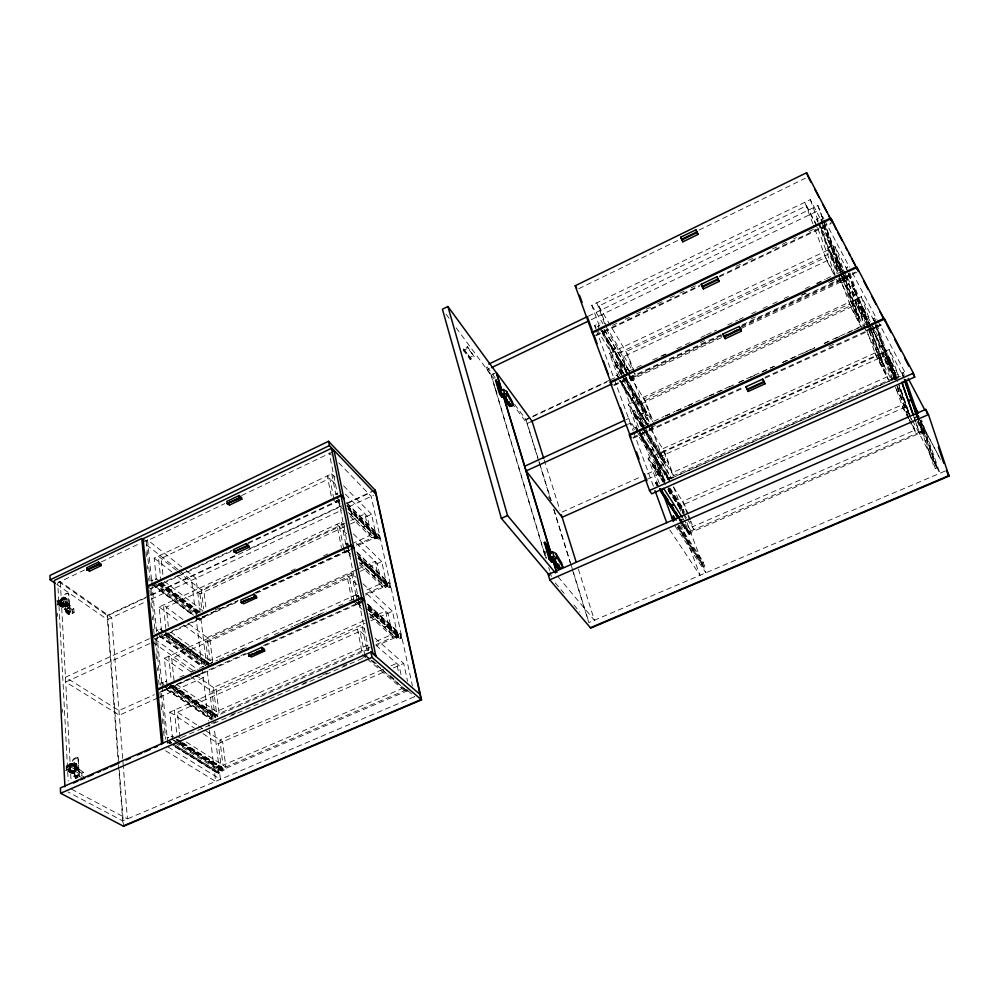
<?xml version="1.0" encoding="UTF-8"?>
<svg xmlns="http://www.w3.org/2000/svg" width="999" height="999" viewBox="0 0 999 999"><rect width="100%" height="100%" fill="white"/><g stroke="black" fill="none" stroke-linecap="round" stroke-linejoin="round"><path stroke-width="0.75" stroke-dasharray="5 3.75" d="M77.635 757.667L76.911 757.554L77.922 758.154L78.796 773.251C78.259 776.46 71.016 778.171 73.327 772.602A5.332 3.684 -57.9 0 1 68.869 769.904A5.332 3.684 -57.9 0 1 72.815 763.486C70.255 760.401 76.486 755.306 78.284 758.366L79.371 776.835L79.57 771.865L78.034 767.532L74.638 766.033L77.76 767.107L77.972 770.654M77.273 757.754L73.352 759.727L73.177 763.686A5.332 3.684 -58 0 0 69.231 770.104A5.332 3.684 -58 0 0 73.689 772.801C70.767 778.82 80.182 776.048 78.796 773.251M822.002 228.496C824.924 226.024 820.703 230.432 823.376 227.697M66.696 598.925L63.162 599.825A4.446 2.935 -52.8 0 0 60.714 604.545A4.446 2.935 -52.8 0 0 63.536 606.73L64.148 606.518C62.275 611.513 68.669 609.465 69.193 606.73L68.444 593.818C66.733 591.795 61.626 596.066 63.724 598.713A4.845 3.197 -52.8 0 0 60.052 604.47A4.845 3.197 -52.8 0 0 64.148 606.505L64.423 605.506L62.887 604.47L66.084 602.26L65.847 598.226L61.626 598.788A4.458 2.935 -52.7 0 0 59.178 603.508A4.458 2.935 -52.7 0 0 62 605.694L64.473 606.368M64.286 609.078L65.459 609.827L69.48 607.342L68.781 594.055C67.058 592.007 61.975 596.303 64.061 598.938A4.845 3.197 -52.8 0 0 60.402 604.695A4.845 3.197 -52.8 0 0 64.485 606.73L64.723 609.615L66.146 609.927M397.577 634.04L398.077 635.376L397.54 634.228M386.775 584.228L386.588 581.955L388.236 585.526L386.451 584.527L385.889 582.442L386.588 581.955M386.513 583.266L386.613 583.903M384.178 621.965L384.79 623.289M348.077 507.867L376.398 536.263L376.361 535.626M71.953 770.466L73.601 771.365L73.664 772.377L72.015 771.478L71.953 770.466L74.75 769.23C81.993 772.589 72.952 762.874 77.16 769.954M77.36 777.634L76.873 775.361L77.185 778.021M76.049 768.718L76.174 767.569M370.467 609.49L370.829 610.951L370.517 609.452M603.633 332.717C606.381 330.457 602.385 334.315 605.019 332.055M603.696 332.105L604.67 331.743M66.758 610.913L67.57 613.024M67.507 605.894L67.57 603.97L67.258 606.181L66.296 604.245L67.433 603.796M68.194 612.824L67.969 610.839L67.845 612.924M67.957 612.562L67.445 610.851M67.258 612.037L67.133 610.639M360.202 559.203L359.652 557.867L360.514 559.065M613.823 348.639C615.834 350.324 613.249 348.401 614.747 348.389M621.89 381.98C625.461 382.367 619.892 380.669 623.314 381.456M621.94 381.481L623.014 381.181M689.26 532.417C691.995 530.157 688.011 533.828 690.809 531.868M350.199 509.94L349.775 508.616M623.513 365.484C626.148 363.274 622.327 367.045 624.862 364.847M623.563 364.972L624.525 364.535M681.78 520.467L681.63 519.23L682.904 519.617M631.543 378.559C634.79 378.996 629.645 377.322 632.866 378.072M631.593 378.097L632.529 377.759M632.067 397.702C634.215 399.4 631.493 397.402 633.016 397.44M669.38 478.646L669.505 477.322L670.304 478.321M661.026 465.846C663.548 463.261 659.964 467.395 662.424 465.097M641.758 414.11C645.204 414.46 639.797 412.874 643.131 413.611M641.795 413.723L642.844 413.336M641.283 433.603C643.631 435.464 640.534 433.042 642.345 433.391M651.248 450.299C654.108 447.964 649.949 451.923 652.697 449.65M75.537 765.808L74.575 766.233M75.05 768.543C73.614 770.004 76.111 765.159 74.5 766.358M160.951 584.44C164.073 585.089 159.316 583.066 162.313 584.278M161.139 583.916L162.1 583.953M56.756 600.961L61.014 599.912L64.885 601.248C60.702 597.677 68.794 622.589 69.368 612.025C71.716 613.161 71.029 606.78 68.881 607.617M166.121 634.44C168.931 632.854 164.798 635.514 167.52 634.165M166.284 633.94L167.295 633.816M65.847 602.285L65.397 604.582C65.06 598.526 69.793 605.606 69.918 607.642M175.899 595.804C178.833 596.216 174.6 594.967 176.998 595.254M176.099 595.292L177.248 595.641M668.955 478.359L670.366 477.734M171.566 686.875C173.838 684.49 171.378 688.723 172.253 686.4M171.753 686.413L173.002 686.588M181.531 644.83C183.579 646.79 180.544 643.631 182.755 645.117M190.459 606.88C193.269 607.28 189.198 606.056 191.546 606.318M190.647 606.368L191.808 606.805M187.125 697.252C190.085 697.489 185.739 696.553 188.299 696.69M187.275 696.827L188.561 697.165M196.403 655.419C198.164 657.579 195.629 654.208 197.565 655.781M690.421 531.53L689.298 531.843M70.28 612.037L68.881 612.275M193.169 751.885C196.366 752.035 191.633 751.136 194.368 751.273M193.319 751.36L194.643 751.772M202.385 706.955C203.833 709.29 202.572 705.556 202.922 707.217M208.529 664.235L165.185 632.954M221.503 769.118C220.504 766.495 223.351 771.24 221.416 768.893M214.635 715.908C217.282 714.235 213.399 716.932 216.009 715.621M215.784 715.247L214.785 715.459L370.229 647.177M208.566 761.638C211.214 759.502 207.517 763.398 209.765 760.951M208.729 761.026L210.002 761.35M214.947 715.571L214.485 714.335A1.973 0.849 67.3 0 0 213.049 714.66A1.973 0.849 67.3 0 0 214.835 717.207L215.309 717.007A1.973 0.849 67.3 0 0 214.947 714.06A1.973 0.849 67.3 0 0 213.524 714.447A1.973 0.849 67.3 0 0 215.309 717.007M205.145 757.966L205.582 759.34L204.982 758.016M188.923 747.664L189.435 748.838M198.726 703.958L199.663 705.007M198.888 704.058L199.45 704.994M407.093 690.459L407.093 689.535M193.007 652.384L193.344 653.746L193.157 652.359M182.967 693.044L183.404 694.417M395.429 636.75C397.177 634.09 395.829 638.636 395.979 636.201M383.329 670.067L383.092 669.218M384.777 627.022C387.437 625.299 383.404 628.134 386.213 626.735M829.033 246.928C832.392 245.941 827.372 249.063 830.132 246.516M829.033 247.427L830.506 246.728M187.1 603.458L187.999 604.47L187.05 603.521M177.71 642.307L177.385 641.071L177.735 642.444M384.49 585.726C387.125 584.028 383.241 586.9 385.814 585.352M371.815 615.384C374.413 613.411 370.592 616.483 373.251 614.984M835.851 265.272C839.048 264.335 834.402 267.37 836.875 264.797M835.851 265.771L837.299 265.097M373.988 575.724C376.685 574.013 372.652 576.947 375.324 575.349M841.42 280.781L841.982 279.757L841.633 281.094L842.944 280.357L841.42 280.294M358.429 603.171C361.276 601.473 356.993 604.308 359.902 602.884M374.113 537.337C376.498 535.439 373.002 538.523 375.374 536.875M847.364 276.885C851.148 276.161 845.067 276.973 848.9 276.161M361.176 563.536C363.923 561.813 359.815 564.772 362.525 563.161M172.34 592.956L171.928 591.633M172.39 592.882L171.853 591.72M338.087 501.423C340.846 499.75 336.763 502.684 339.423 501.048M338.199 500.949L339.198 500.761M363.736 527.022C366.121 525.112 362.687 528.196 365.022 526.56M854.207 295.716C854.57 293.356 856.143 296.491 854.182 295.055M347.989 550.998C350.799 549.3 346.715 552.272 349.363 550.611M351.086 514.348C353.821 512.737 349.75 515.571 352.397 513.986M860.788 313.149C864.123 312.225 859.19 315.272 861.85 312.662M860.788 313.674L862.287 312.987M65.709 602.235L66.309 602.147M874.237 327.622C877.909 326.636 872.402 329.857 875.424 327.197M874.25 328.184L875.848 327.46M880.818 346.566C884.652 345.916 878.483 346.541 882.392 345.854M887.187 364.348C890.946 363.723 884.864 364.285 888.723 363.648M892.369 378.409C895.741 377.147 890.733 380.619 893.493 377.909M892.369 378.871L893.905 378.184M385.589 585.114L384.603 585.239M915.346 418.356L915.334 417.157M398.726 636.6L397.04 632.929L397.427 635.426M397.49 635.189L398.139 635.264M920.079 431.668C923.663 430.806 918.331 433.791 921.203 431.181M920.104 432.242L921.677 431.556M67.557 605.869L66.896 603.846M373.426 570.679L373.726 572.115M78.709 777.022L78.871 776.81M613.736 349.213L615.084 348.701M377.759 537.125C375.986 534.852 375 534.652 377.135 537.4C379.832 535.664 373.713 531.356 376.011 536.076M376.448 536.238L376.024 533.691M69.256 614.235L68.407 614.535L66.921 613.036M360.264 559.178L359.865 557.779L360.464 559.09M631.98 398.301L633.378 397.777M363.499 523.314L363.112 521.953L363.748 523.201M641.196 434.228L642.657 433.691M688.136 531.905C683.965 523.626 690.321 541.57 688.361 531.218M688.523 534.19L686.663 530.019M221.041 767.856L221.391 769.255M69.306 613.898L68.831 612.387L69.98 612.112M689.123 533.928L688.299 530.669L684.065 524.113M687.225 529.82L687.936 531.83M69.206 606.917L69.818 607.529M181.381 645.292L182.505 644.705M196.216 655.943L196.853 655.581M74.75 769.23L75.15 763.423L70.567 763.748A4.895 3.372 -57.9 0 0 67.932 769.055A4.895 3.372 -57.9 0 0 71.004 771.827L72.015 771.478M72.29 772.527L76.698 768.843L76.424 764.123M73.601 771.365L77.06 769.043L76.798 764.322L75.674 763.673L72.902 764.909L72.84 763.91L71.853 764.447M64.423 605.506L67.607 603.296L67.383 599.275L65.16 597.889M202.248 707.442L203.371 706.817M839.659 264.448L838.186 262.862L838.111 261.001L839.659 264.448L838.111 261.001M65.971 612.362L68.931 614.085M187.999 604.47L187.275 603.421L187.8 604.557M75.749 767.594L76.424 767.332M68.794 612.387L69.73 611.987M839.148 264.685L837.674 261.326M843.381 279.57L842.469 277.223L843.306 278.971M843.318 279.233L844.854 280.906L843.069 276.948L844.854 280.906M667.819 479.532C665.097 475.599 667.944 475.087 668.793 479.395M654.857 467.794C651.036 459.453 656.131 473.101 653.309 464.285M654.345 468.019L652.797 464.51M398.601 636.7C393.131 629.095 403.296 642.057 397.04 632.929M397.552 632.717L397.927 635.302M384.528 623.401L384.29 621.94M189.086 747.614L189.335 748.963M214.635 714.297L214.96 715.459M76.324 775.549L77.035 775.424M74.151 762.911A5.045 3.484 -57.6 0 1 72.19 770.953A5.045 3.484 -57.6 0 1 67.42 767.232A5.045 3.484 -57.6 0 1 74.151 762.911L75.961 763.923A5.032 3.484 -57.6 0 0 69.243 768.231A5.032 3.484 -57.6 0 0 74.013 771.952A5.032 3.484 -57.6 0 0 75.961 763.923L73.264 765.109L73.202 764.11L72.215 764.647A4.895 3.372 -58 0 0 69.58 769.954A4.895 3.372 -58 0 0 72.652 772.714L73.664 772.377M387.6 585.826L386.101 582.18M386.85 584.652L386.313 583.341L387.025 584.527M386.551 583.229L388.099 585.614M649.125 429.071L649.637 428.346M862.549 309.016L863.91 310.227L864.16 312.512L862.549 309.016L864.197 312.5M863.074 308.766L864.697 312.275M915.459 417.058L916.308 417.045M578.783 288.711L679.482 239.61M699.063 230.07L805.356 178.247M470.954 358.629L470.342 359.665L463.861 350.974L463.236 348.801L467.52 346.715L474.425 356.943L470.954 358.629L464.473 349.937L467.957 348.239L474.425 356.943M463.861 350.974L464.66 350.587L471.141 359.278M463.236 348.801L469.717 357.492L473.976 355.432M599.388 325.911L591.77 305.232L810.264 199.625L822.177 222.265M588.249 316.196L817.919 205.569L843.705 273.951M495.267 377.997L486.014 365.434L487.275 369.68L490.084 368.331M591.196 319.73L820.092 209.678M84.49 569.979L57.767 582.792L68.207 780.968M101.374 561.888L139.348 543.681M456.181 327.859L491.046 375.075L494.955 373.201M122.69 758.516L111.688 617.632L60.302 581.718L55.907 583.828L107.442 619.617L145.592 601.798M142.982 542.082L147.54 539.897L185.102 569.617M493.893 373.863L491.283 375.112L546.053 558.528M595.691 328.496L594.63 325.574L600.037 322.977M817.744 222.003L816.67 219.131L822.527 216.321L823.988 219.068M143.057 538.736L146.241 541.246L224.787 503.608M241.621 495.541L334.203 451.161M599.038 325.861L597.889 326.411L599.238 325.499M822.701 223.813L821.116 219.505L822.239 218.694L820.691 219.43L822.289 223.776M612.612 325.362L616.82 323.351M625.237 319.33L629.432 317.32M636.45 313.973L640.659 311.963M646.266 309.278L650.474 307.267M657.492 303.921L663.099 301.236M670.117 297.889L674.325 295.879M679.932 293.194L684.14 291.184M691.158 287.824L695.366 285.814M736.038 266.383L741.658 263.699M748.663 260.352L752.871 258.341M772.514 248.951L776.722 246.94M782.329 244.268L786.538 242.257M793.556 238.898L796.365 237.562M808.978 231.531L817.394 227.51M595.666 335.102L699.862 285.339M719.58 275.924L830.831 222.802M595.916 335.826L699.562 286.351M719.168 276.985L831.218 223.501M156.294 579.033L154.171 558.141L331.743 473.776L334.965 477.047M56.968 604.982L61.226 603.92L65.11 605.257L74.076 612.637L72.415 613.423L62.325 606.568L62.113 602.559L64.885 601.248L73.839 608.653L74.076 612.637M609.927 344.081L610.526 345.379M828.533 240.235L829.182 241.621M65.11 604.32L65.834 604.383M67.133 603.583L66.309 604.058L67.195 604.145M62.325 606.568L65.11 605.257M67.283 603.658L66.296 604.245L66.871 605.144M65.934 602.322L68.144 603.408M66.97 606.081L67.944 605.506M67.932 605.694L67.308 606.156M618.531 377.872L609.515 353.396L835.039 246.728L847.664 270.704M66.683 611.126L67.969 610.839M65.747 610.202L66.309 612.062M62.113 602.559L72.178 609.44L73.839 608.653M67.358 612.974L68.332 612.574M68.332 614.497L69.306 613.998M606.143 329.083L622.901 356.893L832.117 258.316L819.854 225.387M151.586 580.681L152.984 580.032L151.848 580.806M623.613 373.813L616.346 361.85L614.685 362.637L621.878 374.363M335.814 494.18L337.063 493.593L336.114 494.293M615.034 362.724L616.346 361.85M156.056 579.058L155.12 579.495L156.269 578.721L159.965 581.543M336.463 494.655L337.962 493.956M620.254 361.114L621.153 362.35M835.738 259.765L836.375 261.139M837.174 259.265L835.564 259.752L837.362 258.903L839.172 262.362L837.249 262.987L839.06 262.15L842.357 271.029M615.771 364.485C621.965 375.124 611.513 357.167 617.32 367.757M622.439 373.189L617.569 365.159L615.908 365.946L621.578 375.274M615.983 366.158L617.569 365.159M150.886 588.374L232.517 550.062M247.989 542.794L339.473 499.85M147.715 586.675L150.961 589.098L232.617 550.786M248.102 543.518L342.432 499.25M617.407 374.812L616.021 375.736L617.195 375.187L619.617 379.096M846.528 267.782L847.676 266.945L846.078 267.695L847.676 272.09M149.413 595.591L107.118 615.384L118.406 764.06M150.824 594.929L236.813 554.682M249.5 548.738L341.146 505.844M346.778 503.209L373.564 490.659M609.103 380.419L525.786 419.418L538.586 460.701M610.514 379.757L614.747 377.772M628.87 371.153L641.583 365.209M652.884 359.927L665.584 353.971M676.885 348.688L683.953 345.379M685.364 344.717L692.419 341.408M700.898 337.45L705.132 335.464M706.543 334.802L716.433 330.169M727.722 324.887L737.612 320.254M739.023 319.593L743.256 317.62M751.735 313.649L755.968 311.663M763.036 308.366L767.269 306.381M772.914 303.733L777.147 301.748M784.215 298.451L788.448 296.466M805.394 288.524L809.64 286.551M816.695 283.241L825.174 279.27M826.585 278.609L830.818 276.636M837.874 273.326L842.12 271.341L824.912 224.575M661.912 356.193L666.146 354.208M58.841 581.68L107.58 615.709L145.629 597.902M151.274 595.267L341.533 506.231M347.165 503.583L371.128 492.37M514.685 404.345L526.098 419.855L606.568 382.192M816.895 283.766L821.128 281.78M801.46 295.13L805.681 293.157M830.981 281.343L835.201 279.37M151.236 599.163L341.995 510.039M349.051 506.743L373.539 495.292M532.067 421.228L527.072 423.564L514.11 406.019M700.449 342.557L704.682 340.584M751.198 318.856L755.419 316.883M801.935 295.142L806.168 293.169M828.72 282.63L832.954 280.657M628.858 372.777L631.43 379.645L631.018 380.594L629.22 376.823L631.218 378.896L630.357 378.234M613.736 384.84L721.091 334.715M742.282 324.825L855.294 272.053M630.444 378.097L630.856 377.61L631.93 380.457L634.477 379.52L631.743 380.806L628.571 375.599M614.01 385.602L721.428 335.464M741.208 326.236L857.092 272.14M600.699 328.609L631.018 378.546L722.09 336.051M741.345 327.073L843.181 279.558L842.681 278.534L843.406 279.408M721.415 337.674L631.43 379.645L630.844 377.947M741.108 328.496L843.743 280.632L841.795 276.898M843.218 278.796L844.08 281.556L841.533 283.017L844.492 281.643L842.894 277.297M161.651 631.655L159.141 606.955L341.408 522.215L344.68 525.399M345.192 523.089L201.348 589.897L203.684 608.853M350.836 520.467L364.947 513.911L369.555 535.651L353.996 542.807M628.334 392.932L629.008 394.368M853.745 288.374L854.432 289.797M177.06 575.973L199.962 593.818L344.717 526.685M350.349 524.075L371.528 514.248L376.448 537.05L355.269 546.778M637.812 430.207L628.271 404.295L861.3 296.616L874.687 322.053M845.666 275.712L856.28 304.707L640.621 404.133L648.114 424.1M632.654 411.288L634.377 410.502L644.268 426.473M163.936 632.055L160.165 629.345L161.338 628.558M345.691 543.681L346.978 543.094L345.991 543.806L346.603 546.878M160.165 629.345L161.126 628.908M869.018 323.426L864.147 310.052L862.287 310.901L864.272 310.277L862.349 306.618L860.501 307.48L862.162 306.993M347.677 543.768L346.391 544.355L347.889 543.419L348.601 546.952M638.698 409.752L639.06 411.238M291.134 570.841L295.354 568.906M323.526 555.943L327.759 553.995M375.487 532.267L374.525 532.717L375.437 532.042M633.766 413.161L635.114 414.323L635.352 416.508L633.766 413.161L635.352 416.508M860.963 308.179C860.176 306.331 862.062 310.627 861.45 308.179M643.106 426.011L635.664 413.986L633.94 414.772L641.408 426.785M634.028 415.01L635.664 413.986M149.425 638.661L65.459 677.247L118.943 710.539L154.42 694.655M625.811 419.767L628.608 418.481L636.9 431.556M348.514 512.624L374.962 538.911L377.372 537.799L376.71 534.727L377.085 537.687L374.912 538.686L348.476 512.4M622.677 375.674L645.079 412.162L646.753 411.65L645.429 412.262L624.675 378.122M215.334 609.827L219.568 607.879M356.343 545.079L376.086 535.939M348.052 509.078L378.459 539.398L379.907 538.736L379.145 535.227L377.697 535.889L378.946 535.564L379.62 538.623L378.409 539.185L348.002 508.853M842.482 272.402L859.49 318.656L858.166 319.518L859.889 318.731L858.129 315.334L856.405 316.121L857.954 315.672L843.568 276.623M202.772 616.77L238.074 600.561M255.02 592.782L349.625 549.363M155.832 638.561L237.862 600.923M254.832 593.131L352.41 548.351M202.622 617.482L203.247 617.195M152.597 636.987L155.919 639.335L237.962 601.685M256.356 593.244L352.56 549.113M203.309 617.657L205.544 616.395M201.124 619.555L200 620.067L195.092 616.371M194.892 616.695L199.8 620.391L201.149 619.78L198.676 617.694M622.377 376.573L646.378 415.621L647.976 414.885L646.565 415.284L622.577 376.223M627.509 424.45L630.319 423.164L634.465 429.682M637.599 430.594L636.4 427.347L635.102 427.659L636.625 426.96M873.001 318.868L874.662 318.107L876.31 322.652M875.037 323.364L873.463 318.956L874.787 318.356M645.928 423.988L646.977 423.239L645.928 423.988L619.168 380.719M653.92 421.091L663.798 416.583M665.209 415.934L675.074 411.426M676.485 410.789L686.363 406.268M687.774 405.631L707.517 396.603M708.928 395.966L732.904 385.002M738.548 382.43L773.813 366.321M782.267 362.45L814.709 347.627M824.587 343.119L855.606 328.946M857.017 328.296L861.25 326.361L849.625 303.896L643.88 398.901L652.509 421.74M644.268 425.799L648.688 423.776M665.509 416.096L669.954 414.061M676.847 410.914L681.093 408.978M688.174 405.744L692.432 403.796M709.427 396.029L716.508 392.794M717.919 392.145L722.389 390.109M729.258 386.975L733.503 385.027M739.173 382.442L743.643 380.394M750.499 377.26L754.757 375.324M761.837 372.09L768.918 368.856M770.329 368.206L774.824 366.146M783.079 362.375L790.159 359.141M791.583 358.491L796.091 356.443M802.909 353.321L807.167 351.373M810.264 349.962L817.344 346.728M824.163 343.619L828.408 341.67M835.489 338.436L839.734 336.501M846.827 333.254L852.771 330.544M854.195 329.895L863.823 325.499M865.534 324.712L869.779 322.764M651.036 427.46L655.269 425.537M829.008 346.303L836.063 343.094M868.805 328.409L869.679 328.359M649.912 429.258L652.659 427.747L650.112 428.908L621.453 381.356M869.305 329.27L866.245 330.669L868.88 329.183L867.344 326.236M632.866 437.437L743.593 386.988M764.884 377.285L882.716 323.589M633.154 438.249L743.943 387.787M765.246 378.072L884.552 323.726M355.269 570.279L207.23 637.549L210.065 660.476L358.629 593.668M356.68 569.642L375.012 561.301L379.857 584.128L364.285 591.121M166.995 684.19L164.36 658.229L351.573 573.189L356.119 577.41M377.135 537.4L375.537 533.903M183.691 625.087L205.794 641.42L354.633 573.863M360.314 571.291L381.743 561.563L386.9 585.501L365.696 595.017M647.265 444.88L647.951 446.366M880.431 339.235L881.143 340.709M658.241 485.651L648.126 458.191L889.16 349.575L903.383 376.598M881.805 353.708L659.315 453.946L668.806 479.233L894.779 378.633L881.805 353.708L872.339 327.36M165.172 632.729L205.344 661.613L206.269 661.201M385.926 580.631L384.94 581.068L385.876 580.394M206.293 661.438L205.344 661.613M665.209 480.494L653.396 461.863L651.635 462.649L664.21 482.342M207.068 664.535A1.923 0.812 66.3 0 1 207.08 662.637L207.642 662.399M162.013 683.029L163.212 682.23L161.738 682.891L211.651 716.37L212.063 719.767M166.671 680.931L165.472 681.743L166.446 681.293M356.081 595.791L357.405 595.204L359.652 597.252M894.53 379.47L886.875 357.967L888.798 357.105L890.821 360.976L888.773 361.601L890.696 360.739L897.065 378.633M358.117 595.854L356.805 596.453L358.329 595.491L359.078 599.213L361.426 601.548M657.592 461.313L658.254 462.712M888.598 357.492L886.875 357.967M208.891 663.099L167.632 633.091M359.677 562.924L385.364 587.35L387.849 586.238L387.15 583.004L387.55 586.113L385.314 587.112L359.628 562.687M205.232 665.371L206.618 664.747L164.211 634.34M644.605 430.432L662.974 459.777L664.71 459.265L663.336 459.877L645.317 431.044M179.82 677.122L184.078 675.212M190.934 672.127L198.002 668.955M199.413 668.319L206.493 665.147M207.904 664.51L217.807 660.064M219.231 659.427L229.133 654.969M230.544 654.345L246.591 647.127M263.636 639.472L267.907 637.562M274.413 634.64L281.481 631.468M282.904 630.831L292.807 626.385M294.218 625.749L326.149 611.4M349.4 600.961L356.481 597.789M212.837 662.399L208.604 664.298L205.794 641.42M241.246 649.65L245.517 647.727M299.613 623.426L323.826 612.562M338.611 605.918L342.844 604.02M365.459 593.868L386.65 584.34L358.466 557.417M887.512 358.766C886.425 357.505 889.172 361.226 887.474 357.954M358.117 558.404L388.936 587.812L390.422 587.137L389.622 583.453L388.136 584.128L389.423 583.803L390.122 587.025L388.886 587.574L358.067 558.166M870.279 328.559L882.442 362.187L880.668 362.987L882.254 362.55L883.878 365.684L882.517 366.571L884.29 365.771L869.417 324.65M888.973 359.515L890.409 360.839L890.671 363.124L888.973 359.515L890.671 363.124M664.797 481.281L654.77 465.546L652.996 466.346L663.149 482.305M653.084 466.583L654.857 465.796L664.06 480.219M642.132 427.859L664.347 463.411L665.983 462.674L664.535 463.061L642.419 427.734M161.039 691.32L246.403 653.084M263.474 645.429L363.062 600.824M160.102 692.107L202.685 673.039M562.125 512.05L641.645 476.436M647.327 473.888L660.102 468.169L637.724 432.867M58.978 600.923L57.58 601.548L57.78 605.556L60.265 604.795L63.037 606.231L62.825 602.222L60.052 600.786L58.978 600.923L59.191 604.932M247.939 653.246L161.126 692.12L165.772 739.223M265.022 645.591L363.224 601.623M157.717 698.026L119.306 715.184L65.722 682.03L152.685 642.157L193.132 670.579M159.141 697.389L203.234 677.684L198.177 674.125M647.564 479.095L661.813 472.739L637.787 434.902M665.022 475.012L666.096 474.25L665.022 475.012L638.411 432.892M894.267 377.023L895.279 379.133L893.381 375.112L893.993 374.687L895.853 378.459M667.894 476.935L669.293 480.019L639.447 432.792M894.217 376.66L893.481 376.411L895.104 379.533M657.192 485.789L655.406 482.917L656.98 482.205M903.071 376.198L902.085 373.314L903.321 372.44L901.597 373.214L902.596 376.099M655.494 483.179L656.755 482.617L658.029 486.063M893.993 376.985L893.618 376.336L894.617 377.672M671.965 477.997L902.696 375.299M364.235 620.541L213.411 687.524L216.371 711.563L367.807 645.079M369.917 618.019L385.577 611.063L390.671 635.039L374.95 641.945M190.634 676.498L211.913 691.296L365.222 623.314M370.891 620.804L392.457 611.238L397.877 636.388L376.448 645.779M172.627 739.46L169.842 712.137L362.287 626.885L365.734 629.932M71.054 767.207L81.843 773.139L82.118 777.796L71.304 771.89L71.054 767.207L74.063 765.883L83.641 772.364L83.829 775.461M74.588 766.096L75.449 765.771M65.534 770.641C72.34 766.982 78.584 773.701 83.916 777.01M75.549 767.931L76.586 767.394M76.748 767.519L76.111 767.594M76.898 767.682L76.274 767.719L77.26 768.643M77.897 767.307L77.123 767.17M77.048 767.906L77.223 768.393M75.999 769.854L76.086 768.968M76.274 769.467L76.324 770.154L77.248 769.829M71.304 771.89L74.326 770.566M77.31 769.417L76.861 768.818M668.181 489.547L679.045 506.53L908.803 405.557M78.746 770.928L79.021 771.203M171.84 685.814L211.513 712.599L212.462 712.175L215.147 713.985L215.796 717.282L170.792 686.738M396.84 631.181L395.866 631.88L396.89 631.43L367.595 604.695M170.592 685.189L211.551 712.836L212.5 712.424M79.383 771.478L79.52 771.703M67.045 769.967L66.808 765.271L69.893 764.797L74.063 765.883L74.563 775.037L75.412 775.037M215.147 713.985L215.772 717.045M77.76 777.459L76.873 775.361M81.843 773.139L83.641 772.364M668.406 488.898L681.817 509.902L683.603 509.403L682.192 510.014L667.944 487.699M211.651 716.37L212.837 715.858L169.593 686.763M77.198 775.536L76.561 775.624M375.936 644.68L397.614 635.177L367.907 608.166M368.194 606.63L399.101 634.777L400.624 634.115L401.473 637.974L399.95 638.648L367.857 609.54M899.262 387.612L907.904 412L906.368 412.674L908.079 411.625L898.95 385.801M368.244 606.868L399.163 635.027L400.424 634.465L401.161 637.849L399.887 638.411L367.807 609.29M75.175 777.572L75.449 775.099L74.563 775.037M76.498 776.772L76.049 776.161M75.537 778.533L76.161 778.471L75.574 777.397M76.448 777.909L76.611 777.272M369.305 648.9L215.01 716.52L211.913 691.296M75.262 778.096L75.999 778.321M167.22 737.986L168.731 737.324L167.47 737.874M367.045 650.724L368.456 650.399M369.068 613.411L396.241 637.986L398.539 636.975L398.114 633.716L398.838 637.112L396.291 638.224L369.118 613.661M172.053 736.413L171.041 736.862L172.278 736.051L176.199 738.511M668.393 489.547L683.453 513.374L684.864 512.749M211.576 723.488L215.859 721.615M231.556 714.76L235.839 712.886M302.897 683.566L307.18 681.705M322.877 674.837L327.16 672.964M342.844 666.108L347.128 664.235M362.824 657.379L367.108 655.506M181.518 737.474L365.197 657.205M918.218 415.984L919.292 416.521M682.542 524.75L685.089 528.671L686.288 528.146L689.36 534.403L692.369 533.091L689.56 534.015L688.299 530.669M682.642 525.012L685.189 528.933L686.288 528.146M923.763 432.167C921.64 433.179 920.304 425.025 922.577 429.295C925.037 434.19 922.414 430.594 921.727 427.859M921.877 429.732L921.14 429.533L922.864 432.842L920.054 434.378L923.326 432.954L919.33 421.416M921.34 429.582L922.389 430.944L921.665 429.445M382.43 669.542L219.88 739.959L223.002 765.209L402.048 688.598L401.411 685.626M390.984 665.834L396.69 663.361L398.888 673.751M203.022 733.703L218.331 743.643L384.852 671.615M393.381 667.919L403.721 663.448L407.555 681.218M181.456 743.156L218.007 766.121L218.981 765.696M180.182 742.594L218.032 766.37L219.006 765.958M182.492 742.981L221.953 767.307L222.352 770.629L224.575 769.942L222.14 770.978L171.353 739.21M219.293 768.993L217.844 769.617L218.331 773.701L219.792 773.076L173.039 743.968M678.358 527.147L701.698 562.762L703.533 562.262L702.085 562.887L677.921 525.998M175.012 742.856L218.119 769.767L219.33 769.255M180.22 742.994L221.416 768.855L409.153 688.623M937.262 467.882L935.176 463.873L933.291 464.685L935.002 464.26L936.812 467.757L935.364 468.681L937.262 467.882L919.829 417.332M407.992 690.521L221.578 770.142L218.331 743.643M221.391 770.803A2.023 0.887 68.4 0 0 221.016 767.707A2.023 0.887 68.4 0 0 219.568 768.231A2.023 0.887 68.4 0 0 221.391 770.803L221.878 770.591A2.023 0.887 68.4 0 0 221.503 767.507A2.023 0.887 68.4 0 0 220.055 768.031A2.023 0.887 68.4 0 0 221.878 770.591M171.766 744.255L218.544 773.338L219.768 772.814L173.014 743.706M677.297 527.21L703.221 566.808L704.969 566.058L703.408 566.433L677.609 527.085M414.26 696.865L122.727 820.891L68.019 791.995M944.979 471.103L588.798 622.627L571.465 566.733M635.801 416.308L634.253 412.937M67.682 765.808L66.171 766.445L66.421 771.141L69.106 770.341L72.078 771.553L71.828 766.87L68.856 765.646L67.682 765.808L67.932 770.504M631.505 380.357L629.77 376.561M629.22 376.823L631.018 380.594M202.909 707.08L203.621 707.255M617.744 367.545L616.246 364.373M891.22 362.874L889.535 359.39M74.388 776.498L73.726 776.161M893.368 374.975L894.654 377.36M373.976 572.002L373.251 570.816M921.078 428.146L922.389 430.944M67.383 599.275L66.346 598.701L62.825 599.6A4.446 2.935 -52.8 0 0 60.377 604.308A4.446 2.935 -52.8 0 0 63.199 606.505L67.27 603.071L67.045 599.038M71.503 789.16L127.41 818.893L123.302 766.258M70.867 772.402L69.218 771.515M71.666 771.628L73.689 772.801M75.412 768.144L77.06 769.043M71.566 763.211L73.202 764.11M71.216 763.361L72.865 764.26M71.616 764.21L73.264 765.109M68.344 771.153L70.167 772.14M74.401 762.974L76.798 764.322M77.273 757.467L78.197 757.991M165.697 750.823L215.609 781.38L208.591 722.602M168.119 747.015L220.454 779.307L214.448 729.819M169.118 741.27L171.716 742.894M169.143 741.533L171.741 743.156M167.607 741.932L170.205 743.556M175.412 746.777L218.306 773.438M167.632 742.195L170.242 743.818M175.437 747.04L218.331 773.701M173.938 740.284L177.859 742.744M179.171 743.568L222.352 770.629M171.316 738.948L177.884 743.006M179.196 743.83L222.39 770.878M177.51 739.335L181.431 741.807M182.742 742.632L221.953 767.307M175.961 738.873L181.181 742.157M182.742 743.406L224.55 769.692M176.236 739.56L180.157 742.02M181.456 742.844L224.575 769.942M176.236 739.872L180.157 742.332M180.994 738.661L177.035 736.163L174.338 710.152L197.228 725.124M186.264 741.995L225.811 766.982L222.665 741.77L204.857 730.119M169.842 712.137L194.093 727.896M198.501 725.961L203.584 729.295M163.586 685.976L213.249 719.243M163.611 686.226L213.274 719.492M166.184 689.085L210.789 718.918M165.934 689.198L210.577 719.255M62.612 605.481L64.485 606.73M60.352 605.531L61.901 606.568M168.132 683.791L214.86 715.309M170.629 687.137L215.559 717.382M169.568 686.513L212.799 715.609L211.388 716.233L211.825 719.867M62.587 599.125L64.123 600.162M66.084 602.26L67.607 603.296M65.459 603.234L66.995 604.27M173.077 685.277L215.384 713.885M172.852 685.614L217.932 716.345L171.803 685.177M62.55 598.264L64.073 599.3M62.225 598.413L63.761 599.45M59.728 605.019L61.426 606.181M176.336 684.365L219.131 713.436L216.134 689.435L196.179 675.449M67.732 593.281L68.769 593.943M65.11 597.602L66.796 598.763M822.976 227.422L822.015 228.084M164.36 658.229L185.639 673.026M191.184 671.965L168.731 656.243L171.304 680.943M154.745 639.16L200.162 671.253M160.827 635.214L203.321 665.771M159.628 635.764L203.384 666.957M159.39 635.876L203.159 667.057M159.415 636.113L201.935 666.395M164.236 634.577L206.643 664.984M205.494 665.496L156.543 630.519L157.967 629.87L156.781 630.406M160.14 629.108L163.911 631.818M165.372 634.315L209.528 666.233M165.222 634.715L209.291 666.333M167.582 633.378L209.066 663.249M166.346 632.704L209.091 663.486M170.779 632.055L212.762 662.437L209.915 639.547L187.874 623.176M159.141 606.955L178.784 621.465M182.979 619.53L163.399 604.969L165.846 628.483M153.322 583.428L193.794 614.223M154.608 585.826L193.868 615.446M151.923 584.078L193.631 615.546M194.867 616.47L199.775 620.167M151.948 584.303L193.669 615.771M157.904 583.965L197.078 613.686M154.033 582.542L198.401 616.058M160.027 583.016L199.475 613.224L160.052 583.241M159.003 583.503L198.576 613.573M159.053 583.766L197.365 612.849M158.829 583.878L197.14 612.961M159.103 584.665L197.053 613.461M161.139 582.554L199.463 611.638M160.976 582.804L200.374 612.812M687.811 530.968L688.236 531.718M688.773 532.33L688.199 531.318M164.286 581.331L203.072 611.013M154.171 558.141L172.24 572.227M176.348 570.292L158.329 556.168L160.652 578.546M177.547 571.241L203.983 591.957L205.981 607.966M146.628 544.942L178.247 569.78M179.458 570.741L191.621 580.294L195.679 614.323M186.313 570.566L196.016 578.234L200.15 612.262M221.054 767.944L221.528 768.98M366.059 657.941L362.562 654.969L357.455 629.02L366.708 637.125M367.22 658.928L404.445 690.646L403.808 687.674M366.446 656.218L369.992 659.24M371.166 660.252L380.607 668.306M381.78 669.318L407.792 691.733L371.216 660.514M365.322 655.481L370.042 659.502M372.752 660.751L376.261 663.736M390.259 675.711L396.091 680.694M407.754 690.671L414.76 696.653M183.379 694.293L182.892 693.256M375.949 645.217L399.076 665.459L401.286 675.824M374.95 638.061L403.721 663.448M352.872 600.961L362.05 609.24M370.092 616.483L393.044 637.175L387.937 613.249L365.122 592.17M666.483 476.148L668.206 479.657M356.618 602.147L361.139 606.243M356.668 602.397L362.325 607.517M368.032 609.29L398.838 637.112M357.492 599.924L360.939 603.046M357.542 600.174L360.989 603.296M368.231 607.542L401.473 637.974M367.969 607.667L401.161 637.849M367.482 603.833L400.624 634.115M367.27 604.208L400.424 634.465M357.142 584.802L346.878 575.312L351.723 599.924M362.924 583.753L392.457 611.238M342.57 548.776L350.499 556.293M359.553 564.872L382.192 586.351L377.335 563.561L354.358 541.296M347.34 551.011L350.686 554.195M346.266 550.174L350.736 554.433M358.866 558.578L387.849 586.238M347.103 547.902L349.3 549.999M384.89 580.844L387.15 583.004M356.83 554.345L388.186 584.353M358.491 556.418L390.372 586.913M358.241 556.53L390.422 587.137M356.68 551.848L389.622 583.453M356.98 552.684L389.423 583.803M346.69 533.878L336.838 524.338L341.446 547.702M353.396 533.916L381.743 561.563M336.401 500.574L340.809 504.957M342.545 508.866L331.68 498.101L327.297 475.886L337.013 485.701M350.149 516.408L371.878 537.949L367.245 516.246L344.568 493.331M336.351 500.349L340.759 504.732M374.475 532.492L376.71 534.727M346.803 505.169L377.747 536.113M347.315 505.993L379.857 538.511M347.065 506.106L379.907 538.736M348.301 508.978L377.372 537.799M337.138 498.026L339.31 500.187M337.187 498.251L339.36 500.412M346.641 502.647L379.145 535.227M346.94 503.484L378.946 535.564M670.004 477.36L668.993 477.809M343.569 485.801L371.528 514.248M662.05 464.722L661.038 465.184M652.322 449.275L651.298 449.737M331.331 455.057L329.171 452.822L337.425 494.006M338.873 462.874L371.191 496.391L412.45 686.038M628.059 393.069L628.721 394.443M610.751 345.242L610.152 343.931M555.257 582.917L565.122 594.592M573.938 605.032L579.919 612.112M558.154 576.86L594.393 620.242L577.647 566.783M861.687 308.841L861.063 307.405L861.263 308.029M880.768 339.086L881.13 339.735M881.418 340.572L881.106 339.96M548.401 496.79L551.248 500.449M888.111 359.415L887.462 357.954M358.554 602.734L359.59 602.447M487.275 369.68L494.043 378.833M446.078 314.185L449.75 319.156M384.89 626.573L385.901 626.298M396.84 636.363L395.517 636.138M921.353 429.558L921.727 430.257M349.088 550.224L348.127 550.574M362.25 562.774L361.288 563.049M375.037 574.974L374.088 575.237M658.516 462.537L657.879 461.126M667.881 477.01L668.106 477.622M352.135 513.623L351.198 513.886M364.747 526.198L363.836 526.523M374.213 536.85L375.112 536.525M669.742 529.845L700.049 575.299L679.407 519.955M69.568 607.854L69.855 612.25M674.987 525.886L705.868 572.814L683.965 514.585M887.174 363.886L888.261 363.299M678.296 525.149L704.969 566.058M679.432 525.337L703.533 562.262M880.818 346.116L881.93 345.504M655.406 482.917L657.092 485.526M679.145 519.517L681.693 523.439M679.245 519.78L681.793 523.701M680.681 518.881L683.229 522.802M680.469 519.243L688.586 531.967L922.065 431.081M679.907 519.105L682.891 523.813M683.241 524.25L689.66 534.265M680.044 520.029L689.36 534.403M683.004 518.431L692.369 533.091M684.09 514.11L686.575 517.981M687.399 519.28L694.018 529.62L690.809 521.141M648.126 458.191L663.161 481.705M668.081 489.922L683.266 513.736M670.129 488.136L683.603 509.403M668.98 487.837L684.028 511.438M669.068 488.086L684.128 511.688M664.597 482.455L652.022 462.762L653.396 461.863M848.451 275.849L847.364 276.361M639.56 433.079L669.392 480.257M673.613 487.137L684.39 504.183L688.124 514.073M639.26 433.216L669.093 480.382L667.819 476.973M635.102 427.659L637.674 431.83M640.759 433.529L668.106 476.848M638.174 430.244L668.343 478.022L894.317 377.772M642.22 431.58L672.015 479.095M642.032 425.799L633.029 411.388L634.377 410.502M628.271 404.295L643.793 429.12M641.608 426.423L632.941 411.151M645.004 427.547L664.71 459.265M646.291 431.019L665.983 462.674M643.656 427.747L673.601 475.674L664.497 451.61L620.429 380.407M829.42 241.433L828.833 240.097M620.154 380.494L648.801 426.785M620.242 380.731L650.199 429.133M619.942 380.869L648.301 426.648M621.778 374.925L614.959 362.5M622.814 379.258L652.659 427.747M594.63 325.574L596.241 328.221M597.052 329.545L623.776 373.276M624.325 374.9L646.753 411.65M625.861 378.184L652.659 421.978M625.549 378.184L647.976 414.885M609.515 353.396L623.838 377.06M626.648 370.492L614.76 350.911L623.426 374.2M629.807 375.711L645.654 401.823L654.283 424.625M602.397 330.719L626.91 371.091M601.885 331.006L631.93 380.457M601.972 331.231L628.059 374.163M628.846 375.474L632.017 380.669M601.685 331.368L627.784 374.3M597.814 326.186L627.022 374.288M604.457 329.782L631.256 374.088M632.042 375.387L634.477 379.52M604.058 329.633L630.581 373.501M591.77 305.232L602.946 323.776M208.429 664.323L208.204 663.436L208.117 664.273M605.844 326.136L632.005 369.642M632.804 370.966L635.976 376.236L634.877 373.351M668.606 479.607L667.02 475.924M895.641 378.421L893.993 374.687M824.712 220.442L849.4 267.17M852.297 272.665L876.985 319.393M877.709 320.766L906.031 374.363M821.116 219.505L822.602 222.34M873.463 318.956L875.149 322.153M902.085 373.314L903.858 376.71M816.67 219.131L818.119 221.878M818.83 223.252L870.703 322.252M871.415 323.626L899.512 377.26M837.062 259.041L838.76 262.287M862.05 306.768L868.581 323.339M888.473 357.255L896.615 378.534M844.23 275.387L898.113 378.471M917.869 416.258L940.496 459.565L918.755 418.144M844.467 276.011L868.993 322.927M869.717 324.3L897.839 378.122M841.283 272.24L829.37 249.413L838.498 273.976M868.069 323.551L855.431 299.325L864.485 324.138M896.515 378.047L883.079 352.31L893.056 380.207M816.695 226.161L806.156 205.956L598.801 306.031L606.48 326.673M841.92 274.513L830.718 253.047L616.695 354.108L624.825 375.924M868.655 325.761L856.73 302.909L635.626 404.932L644.243 428.096M897.739 381.531L884.34 355.831L655.656 458.728L665.359 484.815M844.492 281.643L843.144 279.058M893.793 376.273L895.541 379.632L876.16 325.025M921.465 429.395L923.326 432.954M832.117 258.316L839.035 271.591M856.28 304.707L866.583 324.5M917.07 421.441L922.564 431.968L689.073 533.254L684.352 520.666M882.442 362.187L884.29 365.771M908.079 411.625L909.927 415.184L899.537 385.751M838.636 277.997L863.061 325.087M863.773 326.473L891.782 380.482M895.379 387.4L911.9 419.255M912.611 420.641L939.909 473.264L921.615 419.955M857.954 315.672L859.49 318.656M907.904 412L909.614 415.309L899.075 385.314M835.913 277.385L825.599 257.442L626.011 351.623L632.554 368.956M908.74 418.169L901.885 404.92L682.629 501.398L687.449 514.148M909.427 419.493L911.475 423.476M912.162 424.8L914.909 430.094L692.27 526.885L690.122 521.216M833.728 274.076L826.86 260.789L813.398 225.112M836.475 279.383L837.849 282.043L835.676 276.224M861.775 328.321L850.861 307.205L839.035 275.412M908.491 418.693L903.021 408.104L895.678 387.55M909.177 420.017L916.021 433.241L911.912 421.628M921.915 429.57L923.101 432.455M843.343 278.833L843.631 279.795M630.744 378.171L630.943 378.971M620.816 361.763L620.529 361.026M620.604 361.7L620.903 362.487M376.486 535.864L376.074 534.902L376.236 535.676M894.08 377.185L875.549 324.837M836.425 260.314L836.687 260.976M843.381 279.146L844.28 281.156M921.827 430.457L916.845 416.121M648.014 445.542L648.251 446.228M647.789 445.442L647.552 444.767M918.356 415.696L918.73 416.77M812.849 223.689L804.769 202.285L816.033 223.851L835.127 274.775M634.328 371.903L627.784 354.595L596.853 302.784L605.057 324.825M688.661 515.484L690.272 519.717M687.986 515.559L689.585 519.805M631.942 376.286L649.462 422.864M651.648 428.696L670.279 478.196M673.563 486.925L683.453 513.374M645.079 412.162L646.378 415.621M662.974 459.777L664.347 463.411M681.817 509.902L683.179 513.498M701.698 562.762L703.221 566.808M622.901 356.893L628.321 371.328M679.045 506.53L681.168 512.175M630.656 377.809L631.743 380.806M818.281 223.439L837.025 273.689M820.466 226.498L839.272 277.023M839.809 278.471L841.533 283.017M810.264 199.625L819.33 223.963M626.211 377.247L644.118 425.299M646.291 431.131L664.76 480.644M668.006 489.385L669.642 493.743M633.678 401.798L642.844 426.448M653.721 455.669L663.436 481.793L653.296 466.208L651.922 462.525M823.676 225.237L840.758 271.516M823.251 225.162L841.945 275.774M842.482 277.223L858.166 319.518M822.676 224.101L841.558 275.175M842.107 276.636L843.343 279.932M822.826 225.225L840.371 272.764M840.908 274.201L856.518 316.333M602.734 330.282L619.442 375.537M621.603 381.368L638.861 428.084M639.397 429.545L659.352 483.553M842.894 272.477L859.889 318.731M817.919 205.569L824.375 223.114M822.239 218.694L823.938 223.227M824.35 224.45L842.494 273.601M842.881 276.548L860.876 325.337M617.195 375.187L618.331 378.246M845.841 274.975L865.184 327.747M835.039 246.728L845.129 274.263M596.228 329.957L613.861 378.146M614.385 379.608L633.091 430.719M633.616 432.167L653.92 487.662M866.62 329.97L876.21 356.231L888.473 379.97L868.593 325M849.787 272.777L867.981 323.077M849.162 273.714L868.243 326.348M848.85 273.863L882.517 366.571M848.7 273.576L868.031 326.835M848.201 273.551L880.781 363.211M869.118 324.787L883.878 365.684M862.349 306.618L868.168 322.702M872.726 326.286L892.382 381.044M861.3 296.616L870.229 321.503M876.822 324.088L896.215 379.008M875.698 324.925L895.229 379.77M897.651 386.588L908.091 415.984M875.561 326.061L894.654 379.707M897.202 386.875L906.368 412.674M897.077 386.638L906.255 412.437M909.864 415.809L911.4 420.167M888.798 357.105L896.415 378.633M889.16 349.575L898.725 376.848M914.01 417.095L920.054 434.378M913.885 416.845L915.396 421.166M915.896 422.602L919.917 434.115M915.334 412.924L933.416 464.935M920.291 420.691L935.176 463.873M903.321 372.44L904.307 375.324M918.118 415.334L935.002 464.26M917.332 415.646L918.83 419.98M916.87 415.534L935.364 468.681M920.479 420.354L936.812 467.757M68.307 604.32L68.444 606.468M544.155 459.852L559.977 510.339M526.098 419.855L539.485 462.987M539.947 464.473L551.023 500.187M553.783 509.103L570.404 562.662M570.866 564.148L588.861 622.165M539.048 462.187L551.161 501.261M553.783 509.727L571.003 565.234M545.104 551.485L545.804 553.833M548.726 567.482L549.625 570.466M550.062 571.952L551.398 576.435M491.046 375.075L545.342 556.98M467.52 346.715L467.957 348.239M469.717 357.492L470.342 359.665M464.473 349.937L464.66 350.587M854.744 289.648L854.045 288.174M347.627 543.531L348.339 547.077M358.067 595.604L358.816 599.338M338.649 500.112L347.502 544.343M347.814 545.879L357.892 596.216M359.116 602.31L368.893 651.123M357.405 595.204L356.393 595.928L357.043 599.163M331.743 473.776L335.876 494.505M341.408 522.215L346.303 546.753M351.573 573.189L356.73 599.025M362.287 626.885L367.157 651.298M333.891 499.113L329.795 478.409L161.176 558.404L163.374 579.258M343.706 548.663L339.373 526.785L166.309 607.13L168.619 629.133M354.033 600.811L349.45 577.697L171.691 658.316L174.288 682.979M364.885 655.681L360.065 631.306L177.36 712.125L179.932 736.563M65.922 612.137L65.797 610.177M371.903 614.76L372.939 614.547M221.703 767.419L222.14 770.978M199.962 593.818L202.11 611.288M200.899 618.456L206.543 664.859M207.293 671.041L213.124 718.993M218.119 769.767L218.544 773.338M199.5 617.969L199.8 620.391M195.866 615.871L201.948 666.92M202.135 668.456L208.404 721.053M151.823 580.569L152.16 583.965M161.988 682.779L162.362 686.525M147.54 539.897L156.756 632.629M156.905 634.178L167.807 743.918M146.241 541.246L150.287 582.292M150.961 589.098L155.232 632.379M155.919 639.335L160.439 685.202M146.041 551.798L146.491 556.443M147.402 565.709L147.702 568.806M148.614 578.084L148.926 581.168M149.825 590.446L150.287 595.079M151.036 602.809L151.498 607.454M152.41 616.72L152.71 619.817M153.621 629.095L154.071 633.728M154.833 641.458L155.282 646.091M156.044 653.821L156.643 660.002M157.405 667.732L157.705 670.829M158.616 680.107L159.066 684.74M159.828 692.469L160.439 698.651M161.039 704.832L161.651 711.013M162.4 718.743L163.012 724.924M163.611 731.118L164.073 735.751M122.815 760.064L123.177 764.71M107.58 615.709L118.669 761.25M119.368 770.541L123.501 824.724M118.494 765.147L123.014 824.737M72.178 609.44L72.415 613.423M65.484 604.145L65.797 609.702M74.675 768.343L75.037 774.837M75.037 775.286L75.1 777.472M74.55 766.545L74.613 768.718M62.887 604.47L62.937 605.332M60.302 581.718L71.079 781.418M61.014 599.912L61.226 603.92M69.893 764.797L70.155 769.492M60.052 600.786L60.265 604.795M68.856 765.646L69.106 770.341M58.154 600.299L58.367 604.32M57.43 613.236L57.592 616.333M62.4 709.228L62.562 712.324M496.965 392.832A4.908 0.862 64.8 0 1 495.279 388.536A4.908 0.862 64.8 0 1 495.729 387.487M546.665 558.004A5.357 1.011 66 0 1 546.053 556.868M545.454 555.619A5.357 1.011 66 0 1 544.48 550.312M158.379 631.855A1.711 0.762 65.3 0 1 158.591 631.88M170.804 741.633A1.798 0.837 67.6 0 1 169.942 742.569M170.379 741.82A1.798 0.837 67.6 0 1 169.78 742.869M163.436 684.315A1.748 0.799 66.4 0 1 164.098 684.352M214.473 714.273A1.973 0.849 67.3 0 1 214.835 717.207M207.53 664.335A1.923 0.812 66.3 0 1 207.455 662.499A1.923 0.812 66.3 0 1 208.691 663.149M207.08 662.637A1.923 0.812 66.3 0 1 208.479 663.773M203.371 616.995A1.873 0.774 65.4 0 1 202.298 616.833M202.984 616.907A1.873 0.774 65.4 0 1 201.848 617.045M67.258 610.489L67.258 610.489M867.719 322.34L866.608 323.127L867.719 322.34M875.024 352.984L662.724 448.763L671.84 472.864L887.312 376.748L875.024 352.984M893.943 372.565L892.794 373.364L893.943 372.565M921.715 425.749L920.529 426.573L921.715 425.749M64.011 606.293A4.583 3.034 -52.4 0 0 67.358 599.325A4.583 3.034 -52.4 0 0 60.976 601.81A4.583 3.034 -52.4 0 0 64.011 606.293M62.313 605.132A4.583 3.034 -52.4 0 0 65.672 598.164A4.583 3.034 -52.4 0 0 59.278 600.661A4.583 3.034 -52.4 0 0 62.313 605.132"/><path stroke-width="1.5" d="M558.841 566.883L558.566 566.833M551.011 553.546A5.669 1.086 65.8 0 0 548.488 549.088L547.165 545.092L544.855 542.32L549.525 558.241L552.147 561.75L551.211 558.154A5.669 1.086 65.8 0 0 552.247 557.23M550.936 559.403L551.56 562.012L548.938 558.503L544.505 542.732M557.242 565.309C560.314 571.091 555.931 560.202 558.054 567.295M507.979 404.57L510.052 406.081L509.49 406.543L510.002 405.906C510.339 404.657 507.742 401.423 508.366 403.296M509.577 406.206L509.353 404.508M501.348 389.685A5.207 0.924 64.6 0 0 499.537 386.613L496.116 380.182L500.049 393.519L502.622 397.215L501.835 394.243A5.207 0.924 64.6 0 0 502.997 394.081M502.597 396.765L501.96 397.39L499.625 394.056L495.579 380.444L497.652 383.067M508.366 404.433L507.854 403.546M508.503 402.585L508.091 402.048M552.06 556.93A5.207 0.999 65.8 0 1 551.56 558.229L548.788 555.294L546.915 549.075L548.339 550.774L548.613 549.512L548.339 550.774M549.375 555.032L547.502 548.826L548.913 550.511M556.068 564.135L559.49 569.218L558.953 566.47M497.827 386.388L498.513 385.964L499.375 388.062C495.741 383.067 500.149 393.444 501.673 394.717A4.77 0.849 64.6 0 0 502.272 394.031M557.417 566.895L557.792 567.519M556.868 564.81L557.367 566.595M501.66 390.459L496.253 372.577L447.902 306.493L442.407 309.215L501.348 518.344L549.575 575.474M594.255 335.776L592.045 332.205L575.187 285.764L806.63 172.727L832.242 222.128L828.596 215.272M680.706 237.225L695.903 229.807L698.064 234.428L682.879 241.82L680.706 237.225L681.917 239.935L697.14 232.53L695.903 229.807M681.63 239.36L696.852 231.893M495.566 380.582L496.266 380.244M495.604 380.756L496.378 380.382M420.005 694.43L370.941 652.085L60.365 787.961L60.627 793.281L123.614 826.273L421.528 699.887L375.349 490.397L328.521 441.296L49.95 575.474L50.162 579.832L55.257 583.366M488.823 364.086L586.85 316.87M50.162 579.832L329.395 445.591L375.899 494.193M491.496 367.657L588.386 321.079M498.526 383.466L498.751 384.003M499.537 386.613L499.013 386.863A5.207 0.924 64.6 0 1 500.824 389.935A4.77 0.849 64.6 0 0 499.637 387.949L499.113 387.212L500.162 387.699A4.77 0.837 64.6 0 1 501.286 389.747M499.013 390.347L498.351 386.138M334.203 451.161L331.456 448.301L143.057 538.736L147.64 585.938L340.909 495.067L343.693 497.864M101.174 565.609L101.061 564.073L98.426 562.125L86.726 567.732L86.876 569.929L99.038 564.023L101.174 565.609L89.498 571.203L87.338 569.63L97.727 564.647M241.808 499.188L241.583 497.652L239.198 495.504L226.835 501.423L227.148 503.608L239.972 498.089L239.872 497.427L241.808 499.188L229.458 505.094L227.497 503.359L238.499 498.089M86.876 569.929L99.076 564.685M227.148 503.608L239.972 498.089M592.045 332.205L830.756 218.007M858.516 271.478L831.131 218.706L592.307 332.929L611.588 384.328M499.562 391.458L502.197 394.468A4.77 0.837 64.6 0 0 502.872 394.368M501.898 394.106L501.311 394.493A5.207 0.924 64.6 0 0 502.472 394.33M501.848 397.265L502.647 396.965M501.96 397.39L502.659 397.115M716.92 276.76L718.206 279.595L702.509 287.075L701.236 284.253L716.92 276.76L719.105 281.431L703.446 288.898L702.21 286.401L717.931 279.008M498.738 390.671L503.371 389.51L506.605 391.433L512.225 401.473L513.411 405.369L511.451 406.293L504.495 396.928L503.708 394.305M504.495 396.928L507.804 395.354L506.605 391.433M505.344 397.065L506.58 401.136L507.33 401.211M506.58 401.136L510.027 406.293M505.419 397.028L507.367 401.286M507.917 403.509L508.166 402.098M507.579 402.672L508.379 402.385M508.616 402.822C506.343 402.884 508.216 405.906 509.615 404.12M508.728 403.072L507.542 403.521M508.091 403.559L507.929 404.358M508.716 404.695L508.828 403.309M507.629 403.921L508.903 403.521M507.742 404.158L509.028 404.508M508.691 404.021L507.867 404.383L508.816 404.233M508.578 404.807L509.752 404.233M343.843 498.588L341.059 495.791L147.715 586.675L152.535 636.226L350.999 544.992L353.821 547.702M234.465 552.21L234.365 551.523L236.363 553.209L249.038 547.277L248.788 545.679L246.366 543.581L233.679 549.537L234.003 551.823L247.165 546.266L247.065 545.579L234.003 551.823M610.114 381.993L856.68 266.671M630.706 436.95L610.389 382.754L857.067 267.42L885.102 320.954M531.293 421.59L611.65 384.053M722.964 334.003L739.173 326.436L741.383 331.156L725.199 338.686L722.964 334.003L724.287 336.95L740.509 329.395M723.975 336.238L726.685 334.977M733.441 331.83L737.487 329.945M724.013 336.388L740.234 328.821M353.971 548.463L351.149 545.754L152.597 636.987L157.667 689.073L361.613 597.564L364.485 600.187M524.75 466.208L624.4 420.417M256.631 597.827L256.381 596.141L253.908 594.118L240.871 600.087L241.221 602.509L254.733 596.903L254.62 596.178L256.631 597.827L243.619 603.783L241.583 602.16L241.696 602.884M626.098 425.099L526.173 470.916L562.15 517.282L646.141 479.732M242.894 601.56L248.102 599.163M241.221 602.509L254.733 596.903M629.233 434.665L884.177 318.281M629.532 435.477L884.59 319.081L913.398 373.139L914.709 377.06L651.698 493.818L649.5 490.484L629.532 435.477L630.993 437.749M745.991 386.725L762.749 379.096L764.984 383.841L748.251 391.446L745.991 386.725L747.377 389.81L764.148 382.18M747.09 389.26L763.885 381.618M501.348 518.344L507.567 515.534L555.444 572.902M364.647 600.986L361.775 598.364L157.742 689.884L162.924 743.169M264.623 651.023L264.36 649.25L261.838 647.302L248.451 653.296L248.813 655.844L262.7 650.212L262.575 649.45L264.623 651.023L251.248 657.005L249.188 655.444L253.197 653.646M255.881 652.447L259.902 650.649M248.813 655.844L262.7 650.212M544.243 542.669L544.979 542.357M544.268 542.919L545.092 542.469M546.803 544.517L546.216 544.78L546.94 544.705M546.915 546.103L547.552 545.991M548.488 549.088L547.902 549.35A5.669 1.086 65.8 0 1 549.812 552.472M548.039 549.775L549.15 550.212A5.207 0.999 65.8 0 1 550.911 553.558M649.5 490.484L913.398 373.139M550.786 556.718L550.511 557.979L551.086 557.729M548.938 558.503L549.587 558.391M549.288 559.265L549.949 559.14M550.024 559.278L549.438 559.54L550.162 559.49M551.361 561.863L552.185 561.388M551.473 561.975L552.21 561.663M553.708 559.74L557.342 558.141L562.949 567.382L560.789 568.331L553.708 559.74L553.009 557.417M556.643 563.886L555.831 563.836L554.657 559.977M557.467 564.585L556.942 565.309M556.805 565.122L557.567 564.685M556.868 565.334L557.817 565.059M557.942 565.309L558.166 565.834M558.066 565.571L557.18 566.371M557.417 566.371L556.118 564.21M558.254 566.096L557.03 566.845M556.893 566.745L557.854 566.383M557.979 566.658L557.217 567.245M557.642 566.895L558.753 569.343L559.515 569.205M671.69 516.97L673.526 516.171L676.111 520.242M557.142 567.282L559.128 566.595M557.205 567.395L558.241 567.107M557.267 567.507L559.34 566.708M557.33 567.607L558.578 567.245M559.452 568.681L558.965 569.318L559.49 568.793M557.392 567.694L558.828 569.305L559.527 568.993M925.723 409.378L548.176 574.55L549.762 579.845L590.709 628.121L949.05 476.098L928.471 414.585L925.723 409.378L927.184 413.748M73.476 783.016L77.735 781.156M80.582 779.907L84.853 778.046M87.7 776.797L93.394 774.312M97.652 772.439L100.499 771.203M103.347 769.954L107.617 768.081M110.464 766.845L118.993 763.111M126.111 760.002L130.382 758.129M137.487 755.019L141.758 753.159M144.605 751.91L150.3 749.425M154.57 747.552L157.405 746.315M673.139 520.866L672.002 516.833M60.627 793.281L372.003 657.404L421.528 699.887M549.762 579.845L928.471 414.585M123.114 826.011L421.128 699.55L374.975 490.01M590.384 627.734L948.888 475.611L946.253 470.566M552.534 551.798L549.3 552.247L550.699 556.905L553.933 556.455L557.342 558.141L555.931 553.508L552.534 551.798L553.933 556.455M551.248 557.679L552.459 557.529L554.645 559.34M513.411 405.369L507.804 395.354L504.557 393.431L501.573 393.806L500.387 389.872M502.11 394.642L503.234 394.53L505.344 396.516M558.503 566.695L558.99 569.005M247.065 545.579L249.038 547.277M247.165 546.266L246.366 543.581M375.724 655.519L372.814 653.009L361.775 598.364M509.49 404.657L509.19 401.723M915.871 413.274L915.559 412.437M678.821 516.97L678.134 516.008M667.856 500.137L667.832 500.487M673.763 519.642L672.102 517.095L673.526 516.171M659.64 489.448L677.459 516.908M659.74 489.71L678.396 518.469M661.088 489.473L662.762 492.057M664.372 494.393L667.757 499.775M670.304 503.546L673.688 508.778M675.262 511.363L677.072 514.01M660.039 488.536L679.507 518.593M659.715 488.673L678.346 517.42M663.611 488.311L682.255 517.382M610.389 382.754L611.863 385.09M575.187 285.764L576.66 288.174M555.931 553.508L561.538 562.762L562.949 567.382M915.546 411.65L915.883 412.287M909.627 394.368L909.102 393.107L909.527 394.18M917.482 413.823L916.97 413.037L917.344 414.11M808.878 178.247L811.076 182.367M814.722 189.223L819.105 197.452M822.751 204.308L827.135 212.525M836.263 229.67L831.131 218.706M837.711 232.417L842.082 240.622M845.728 247.465L847.189 250.212M848.638 252.947L850.099 255.682M851.56 258.416L855.206 265.259M856.655 268.007L858.116 270.741M863.623 281.094L868.019 289.335M871.665 296.204L876.061 304.445M879.707 311.301L884.09 319.543M886.7 324.438L891.008 332.53M894.592 339.273L901.061 351.423M904.657 358.166L908.965 366.271M912.562 373.014L914.709 377.06M908.203 378.484L924.899 410.102M914.634 406.131L918.243 413.012M918.168 413.186L916.495 410.764L917.881 413.411M947.601 473.339L949.05 476.098M701.236 284.253L703.446 288.898M674.225 519.967L673.401 518.606L673.763 519.917M673.701 520.192L672.876 518.831L673.239 520.142M499.537 390.085L500.087 391.196M915.821 412.425L916.208 413.136L915.571 411.85M909.252 394.168L908.765 393.256L909.102 394.13M678.521 516.058L678.821 516.783M697.402 232.942L698.064 234.428M718.406 279.857L719.105 281.431M739.173 326.436L741.383 331.156M762.749 379.096L764.984 383.841M915.646 412.637L915.896 413.286M682.23 240.334L682.879 241.82M724.475 337.025L725.199 338.686M747.477 389.685L748.251 391.446M678.309 516.396L678.546 517.132L677.959 515.984M663.124 493.768L673.376 521.503M806.63 172.727L808.154 176.873M654.994 490.584L666.745 522.714M579.495 295.192L582.13 302.435M587.4 316.933L592.145 329.982M594.517 336.501L597.127 343.706M603.421 361.001L608.129 373.963M620.454 407.854L624.113 417.932M636.463 451.898L639.085 459.128M644.343 473.588L646.965 480.806M901.935 382.555L913.511 415.659M901.797 382.292L913.373 415.409M904.57 380.519L916.333 414.66M905.806 379.645L917.369 413.037M884.59 319.081L885.976 323.077M904.857 379.595L916.832 414.21M904.382 379.483L916.508 414.485M508.379 403.521L508.653 404.383M938.423 447.252L943.818 463.324M507.405 403.346L506.855 401.536M556.88 566.445L554.732 559.939M543.693 458.366L532.067 421.228L496.491 372.615L501.898 390.509M561.363 514.797L576.248 562.325M510.651 403.696L511.451 406.293M558.603 564.235L559.315 566.595M557.767 566.308L558.004 567.082M506.268 398.176L507.092 400.886M555.619 561.013L556.393 563.586M503.371 389.51L504.557 393.431M502.797 393.494L550.948 553.009M552.297 557.479L556.805 572.39M502.559 393.444L550.686 552.934M552.035 557.405L556.53 572.315M499.65 386.963L499.9 387.812M499.113 387.212L499.375 388.062M447.902 306.493L507.567 515.534M334.066 450.474L375.899 656.368M331.456 448.301L340.909 495.067M341.059 495.791L350.999 544.992M351.149 545.754L361.613 597.564M328.521 441.296L329.395 445.591M370.941 652.085L372.003 657.404M239.198 495.504L239.523 497.677M253.908 594.118L254.27 596.528M261.838 647.302L262.225 649.837M229.246 503.571L229.458 505.094M236.126 551.61L236.363 553.209M227.497 503.359L227.597 504.008M249.188 655.444L249.288 656.206M161.676 744.442L141.796 538.473L54.396 580.444L64.935 786.75M98.426 562.125L98.589 564.323M89.386 569.667L89.498 571.203M87.338 569.63L87.375 570.292M502.272 394.405A4.908 0.849 64.8 0 1 500.774 393.594M500.199 392.657A4.908 0.849 64.8 0 1 498.201 388.186A4.908 0.849 64.8 0 1 498.039 386.039M498.801 386.7A4.908 0.849 64.8 0 1 501.023 390.597M551.473 557.192A5.207 0.999 65.8 0 1 550.986 558.491M548.963 555.556A5.207 0.999 65.8 0 1 547.127 549.125M547.852 549.537A5.207 0.999 65.8 0 1 550.149 553.409M551.785 558.329A5.669 1.086 65.8 0 1 551.136 558.903M661.65 489.572L663.286 489.248L661.65 489.572M671.665 505.057L673.276 504.745L671.665 505.057M902.846 382.505L904.545 382.18L902.846 382.505M909.127 400.512C910.364 402.285 911.45 398.314 909.127 400.512"/></g></svg>
